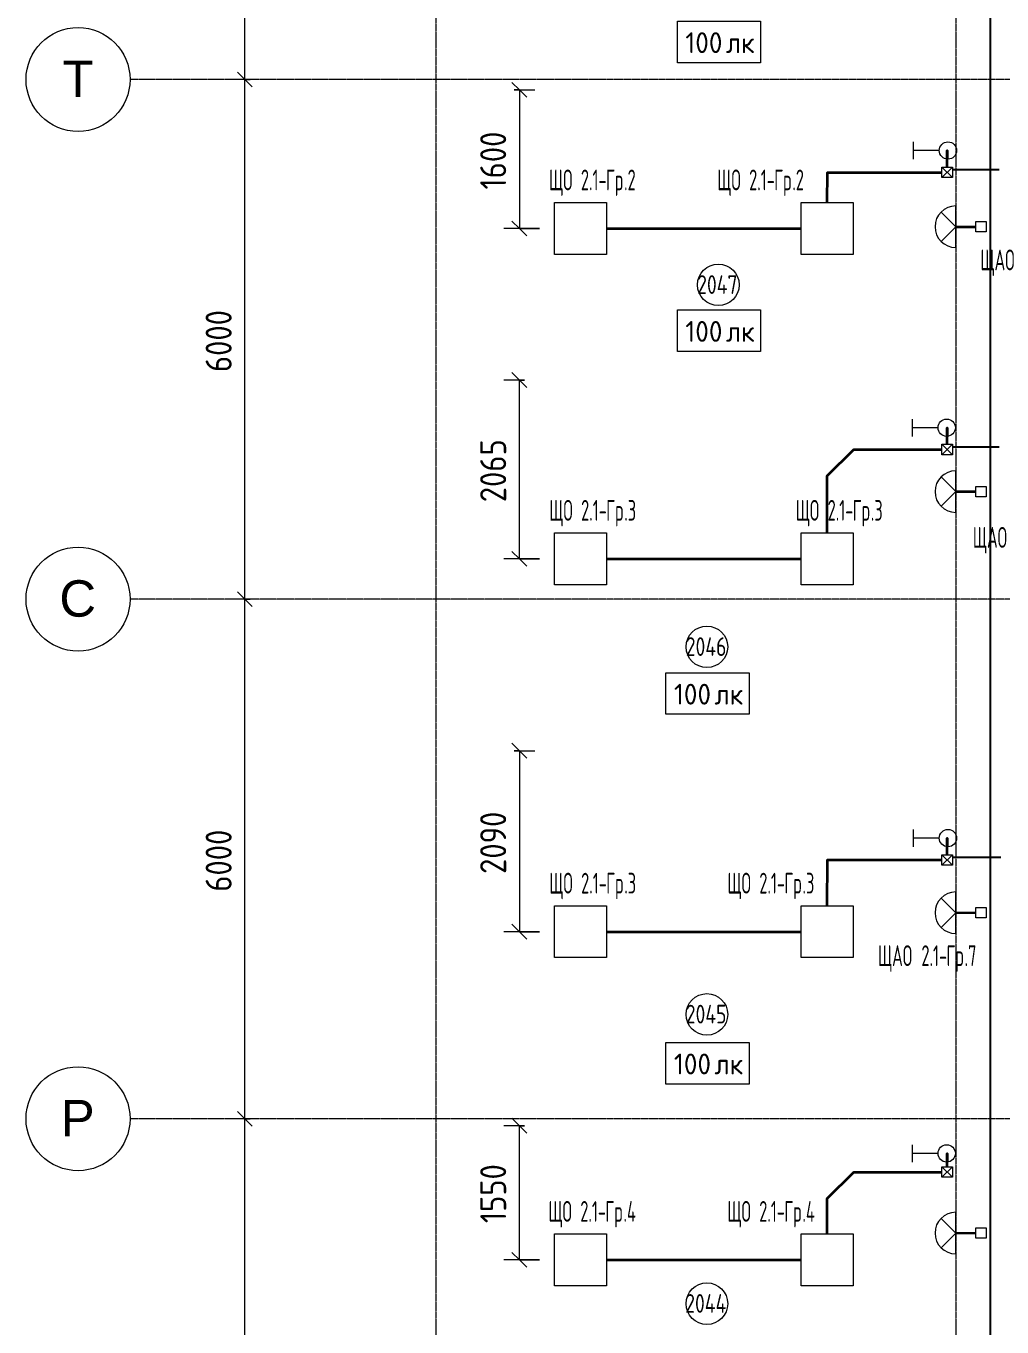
# Model space of a CAD drawing. Header units: millimetres. Extents: x -4730 to 98194, y -4296 to 93388.
# Drawn here: x -4730 to 6533, y 64096 to 79117 of the extents above; entities that cross this region are included whole.
import ezdxf

# ---------------------------------------------------------------- set-up
doc = ezdxf.new("R2010")
doc.units = ezdxf.units.MM
doc.linetypes.add('Линия сетки', pattern=[22.225, 12.7, -3.175, 3.175, -3.175])
for name, color, linetype, lineweight, true_color in [('Кабельные лотки', 5, 'Continuous', 25, 0x0000ff), ('Короба', 7, 'Continuous', 25, 0x008000), ('Типовые аннотации', 5, 'Continuous', 18, 0x0000ff)]:
    doc.layers.add(name, color=color, linetype=linetype, lineweight=lineweight, true_color=true_color)
for name, color, linetype, lineweight in [('Марки помещений', 7, 'Continuous', 9), ('Марки силовых электроприборов', 7, 'Continuous', 9), ('Оси', 7, 'Continuous', 9), ('Провода', 7, 'Continuous', 35), ('Размеры', 7, 'Continuous', 9), ('Размеры-120', 7, 'Continuous', 9)]:
    doc.layers.add(name, color=color, linetype=linetype, lineweight=lineweight)
doc.styles.add('Arial_1', font='arial.ttf', dxfattribs={"height": 420})
doc.styles.add('GOST Common', font='GOST_Common.ttf', dxfattribs={"width": 0.6, "height": 240})
doc.styles.add('GOST Common_2', font='GOST_Common.ttf', dxfattribs={"height": 240})
doc.styles.add('GOST Common_3', font='GOST_Common.ttf', dxfattribs={"width": 0.9, "height": 300})
doc.styles.add('GOST Common_4', font='GOST_Common.ttf', dxfattribs={"width": 0.8, "height": 216})
doc.dimstyles.new('ADSK_Проверочный', dxfattribs={"dimscale": 304.8, "dimtxt": 301.714499, "dimasz": 0.556693, "dimexe": 0.590551, "dimexo": 0.590551, "dimgap": 0.19685, "dimtad": 1, "dimdec": 3, "dimrnd": 0.001, "dimdsep": 46, "dimtxsty": 'GOST Common_3', "dimblk1": 'OBLIQUE', "dimblk2": 'OBLIQUE', "dimsah": 1, "dimcen": 0.09, "dimazin": 0, "dimtfac": 1, "dimtdec": 4, "dimtix": 1, "dimtmove": 0, "dimatfit": 3, "dimfxl": 1, "dimtvp": 1, "dimtolj": 1, "dimtzin": 0, "dimarcsym": 2})

# ---------------------------------------------------------------- blocks, each defined once
blk = doc.blocks.new('Ось сетки - Заголовок сетки - Окружность 5 мм-1145995-2-й этаж')
at = {"layer": 'Оси'}
blk.add_circle((0, 0), 5, dxfattribs=at)
blk = doc.blocks.new('DIMBLOCK38-2-й этаж')
at = {"layer": 'Размеры-120'}
for p, q in [((-2205, 66500), (-2290, 66585)), ((-2145, 66500), (-2385, 66500)), ((-2205, 60500), (-2205, 66500)), ((-2205, 66500), (-2120, 66415)), ((-2205, 66500), (-2145, 66500)), ((-2205, 60500), (-2290, 60585)), ((-2145, 60500), (-2385, 60500)), ((-2205, 60500), (-2120, 60415)), ((-2205, 60500), (-2145, 60500))]:
    blk.add_line(p, q, dxfattribs=at)
at = {"layer": 'Размеры-120', "color": 0, "insert": (-2657, 63122), "char_height": 300, "width": 908.21, "attachment_point": 1, "rotation": 90, "line_spacing_factor": 1.022761, "style": 'GOST Common_3'}
blk.add_mtext('6000', dxfattribs=at)
blk = doc.blocks.new('_Oblique')
at = {"color": 0, "linetype": 'ByBlock', "lineweight": -2}
blk.add_line((-0.5, -0.5), (0.5, 0.5), dxfattribs=at)
blk = doc.blocks.new('DIMBLOCK39-2-й этаж')
at = {"layer": 'Размеры-120'}
for p, q in [((-2205, 72500), (-2290, 72585)), ((-2145, 72500), (-2385, 72500)), ((-2205, 66500), (-2205, 72500)), ((-2205, 72500), (-2120, 72415)), ((-2205, 72500), (-2145, 72500)), ((-2205, 66500), (-2290, 66585)), ((-2145, 66500), (-2385, 66500)), ((-2205, 66500), (-2120, 66415)), ((-2205, 66500), (-2145, 66500))]:
    blk.add_line(p, q, dxfattribs=at)
at = {"layer": 'Размеры-120', "color": 0, "insert": (-2657, 69122), "char_height": 300, "width": 908.21, "attachment_point": 1, "rotation": 90, "line_spacing_factor": 1.022761, "style": 'GOST Common_3'}
blk.add_mtext('6000', dxfattribs=at)
blk = doc.blocks.new('DIMBLOCK40-2-й этаж')
at = {"layer": 'Размеры-120'}
for p, q in [((-2205, 78500), (-2290, 78585)), ((-2145, 78500), (-2385, 78500)), ((-2205, 72500), (-2205, 78500)), ((-2205, 78500), (-2120, 78415)), ((-2205, 78500), (-2145, 78500)), ((-2205, 72500), (-2290, 72585)), ((-2145, 72500), (-2385, 72500)), ((-2205, 72500), (-2120, 72415)), ((-2205, 72500), (-2145, 72500))]:
    blk.add_line(p, q, dxfattribs=at)
at = {"layer": 'Размеры-120', "color": 0, "insert": (-2657, 75122), "char_height": 300, "width": 908.21, "attachment_point": 1, "rotation": 90, "line_spacing_factor": 1.022761, "style": 'GOST Common_3'}
blk.add_mtext('6000', dxfattribs=at)
blk = doc.blocks.new('DIMBLOCK41-2-й этаж')
at = {"layer": 'Размеры-120'}
for p, q in [((-2205, 83500), (-2290, 83585)), ((-2145, 83500), (-2385, 83500)), ((-2205, 78500), (-2205, 83500)), ((-2205, 83500), (-2120, 83415)), ((-2205, 83500), (-2145, 83500)), ((-2205, 78500), (-2290, 78585)), ((-2145, 78500), (-2385, 78500)), ((-2205, 78500), (-2120, 78415)), ((-2205, 78500), (-2145, 78500))]:
    blk.add_line(p, q, dxfattribs=at)
at = {"layer": 'Размеры-120', "color": 0, "insert": (-2657, 80622), "char_height": 300, "width": 908.21, "attachment_point": 1, "rotation": 90, "line_spacing_factor": 1.022761, "style": 'GOST Common_3'}
blk.add_mtext('5000', dxfattribs=at)
blk = doc.blocks.new('DIMBLOCK50-2-й этаж')
at = {"layer": 'Размеры-120'}
for p, q in [((963, 78380), (878, 78465)), ((903, 78380), (1143, 78380)), ((963, 78380), (903, 78380)), ((963, 78380), (963, 76780)), ((963, 78380), (1048, 78295)), ((1195, 76780), (783, 76780)), ((963, 76780), (878, 76865)), ((963, 76780), (1048, 76695)), ((963, 76780), (1195, 76780))]:
    blk.add_line(p, q, dxfattribs=at)
at = {"layer": 'Размеры-120', "color": 0, "insert": (511, 77230), "char_height": 300, "width": 840.71, "attachment_point": 1, "rotation": 90, "line_spacing_factor": 1.022761, "style": 'GOST Common_3'}
blk.add_mtext('1600', dxfattribs=at)
blk = doc.blocks.new('DIMBLOCK51-2-й этаж')
at = {"layer": 'Размеры-120'}
for p, q in [((963, 75030), (878, 75115)), ((1023, 75030), (783, 75030)), ((963, 72965), (963, 75030)), ((963, 75030), (1048, 74945)), ((963, 75030), (1023, 75030)), ((963, 72965), (878, 73050)), ((1195, 72965), (783, 72965)), ((963, 72965), (1048, 72880)), ((963, 72965), (1195, 72965))]:
    blk.add_line(p, q, dxfattribs=at)
at = {"layer": 'Размеры-120', "color": 0, "insert": (511, 73619), "char_height": 300, "width": 908.21, "attachment_point": 1, "rotation": 90, "line_spacing_factor": 1.022761, "style": 'GOST Common_3'}
blk.add_mtext('2065', dxfattribs=at)
blk = doc.blocks.new('DIMBLOCK52-2-й этаж')
at = {"layer": 'Размеры-120'}
for p, q in [((963, 70750), (878, 70835)), ((903, 70750), (1143, 70750)), ((963, 70750), (903, 70750)), ((963, 70750), (963, 68660)), ((963, 70750), (1048, 70665)), ((1195, 68660), (783, 68660)), ((963, 68660), (878, 68745)), ((963, 68660), (1048, 68575)), ((963, 68660), (1195, 68660))]:
    blk.add_line(p, q, dxfattribs=at)
at = {"layer": 'Размеры-120', "color": 0, "insert": (511, 69327), "char_height": 300, "width": 908.21, "attachment_point": 1, "rotation": 90, "line_spacing_factor": 1.022761, "style": 'GOST Common_3'}
blk.add_mtext('2090', dxfattribs=at)
blk = doc.blocks.new('DIMBLOCK53-2-й этаж')
at = {"layer": 'Размеры-120'}
for p, q in [((1023, 66420), (783, 66420)), ((963, 66420), (878, 66505)), ((963, 64870), (963, 66420)), ((963, 66420), (1048, 66335)), ((963, 66420), (1023, 66420)), ((963, 64870), (878, 64955)), ((1195, 64870), (783, 64870)), ((963, 64870), (1048, 64785)), ((963, 64870), (1195, 64870))]:
    blk.add_line(p, q, dxfattribs=at)
at = {"layer": 'Размеры-120', "color": 0, "insert": (511, 65295), "char_height": 300, "width": 840.71, "attachment_point": 1, "rotation": 90, "line_spacing_factor": 1.022761, "style": 'GOST Common_3'}
blk.add_mtext('1550', dxfattribs=at)
blk = doc.blocks.new('ADSK_Марка_Помещение_1_ГОСТ21-501-2011 - Номер-85995-2-й этаж')
at = {"layer": 'Марки помещений'}
blk.add_circle((0, 0), 2, dxfattribs=at)
blk = doc.blocks.new('Морка помещения_освещённость_ - Морка помещения_освещённость_-1484368-2-й этаж')
at = {"layer": 'Марки помещений', "color": 190, "true_color": 0x8000ff}
for p, q in [((-4, 0), (-4, 4)), ((-4, 4), (4, 4)), ((4, 4), (4, 0)), ((4, 0), (-4, 0))]:
    blk.add_line(p, q, dxfattribs=at)

msp = doc.modelspace()

# ---------------------------------------------------------------- linework, layer by layer
at = {"layer": 'Кабельные лотки'}
msp.add_line((6395.0021, 89143.1437), (6395.0021, 43998.1437), dxfattribs=at)
at = {"layer": 'Короба'}
for p, q in [((5960, 77459.3948), (6500, 77459.3948)), ((5960, 74259.3948), (6500, 74259.3948)), ((5960, 69519.3948), (6520, 69519.3948))]:
    msp.add_line(p, q, dxfattribs=at)
at = {"layer": 'Оси', "linetype": 'Линия сетки'}
for p, q in [((0, 93388.3703), (0, -3096.3487)), ((6000, 93388.3703), (6000, -3096.3487)), ((98194.2682, 78500), (-3530.0173, 78500)), ((98194.2682, 72500), (-3530.0173, 72500)), ((98194.2682, 66500), (-3530.0173, 66500))]:
    msp.add_line(p, q, dxfattribs=at)
at = {"layer": 'Провода'}
for p, q in [((1970, 76780), (4215, 76780)), ((6000, 76800.0006), (6230.3545, 76800)), ((6000, 73741.1444), (6230.3545, 73741.1438)), ((1970, 72965), (4215, 72965)), ((6000, 68878.7683), (6230.3545, 68879.7323)), ((1970, 68660), (4215, 68660)), ((6000, 65180.5099), (6230.3545, 65181.474)), ((1970, 64870), (4215, 64870))]:
    msp.add_line(p, q, dxfattribs=at)
at = {"layer": 'Провода', "flags": 128}
for points in [[(5899.9988, 77487.8948), (5899.9952, 77680), (5899.9952, 77580.4392)], [(4516.0483, 77080), (4517.264, 77427.8968), (5840, 77427.8949)], [(5899.9988, 74287.8948), (5899.9952, 74479.589), (5899.9952, 74379.7481)], [(4515.5378, 73265), (4516.7176, 73923.0973), (4822.064, 74227.8964), (5840, 74227.8949)], [(5899.9988, 69547.8948), (5899.9952, 69740), (5899.9952, 69640.4392)], [(4515.8204, 68960), (4517.264, 69487.8968), (5840, 69487.8949)], [(5899.9987, 65943.5766), (5899.9952, 66100), (5899.9952, 66000.1591)], [(4515.6701, 65170), (4516.5832, 65578.7794), (4822.064, 65883.5782), (5840, 65883.5767)]]:
    msp.add_lwpolyline(points, dxfattribs=at)
at = {"layer": 'Типовые аннотации'}
for p, q in [((5509.3567, 77780), (5509.3567, 77580)), ((5809.3567, 77680), (5509.3567, 77680)), ((1370, 77080), (1970, 77080)), ((1370, 76480), (1370, 77080)), ((1970, 77080), (1970, 76480)), ((4215, 77080), (4815, 77080)), ((4215, 76480), (4215, 77080)), ((4815, 77080), (4815, 76480)), ((1970, 76480), (1370, 76480)), ((4815, 76480), (4215, 76480)), ((5494.3567, 74579.589), (5494.3567, 74379.589)), ((5794.3567, 74479.589), (5494.3567, 74479.589)), ((1370, 73265), (1970, 73265)), ((1370, 72665), (1370, 73265)), ((1970, 73265), (1970, 72665)), ((4215, 73265), (4815, 73265)), ((4215, 72665), (4215, 73265)), ((4815, 73265), (4815, 72665)), ((1970, 72665), (1370, 72665)), ((4815, 72665), (4215, 72665)), ((5509.3567, 69840), (5509.3567, 69640)), ((5809.3567, 69740), (5509.3567, 69740)), ((1370, 68960), (1970, 68960)), ((1370, 68360), (1370, 68960)), ((1970, 68960), (1970, 68360)), ((4215, 68960), (4815, 68960)), ((4215, 68360), (4215, 68960)), ((4815, 68960), (4815, 68360)), ((1970, 68360), (1370, 68360)), ((4815, 68360), (4215, 68360)), ((5494.3567, 66200), (5494.3567, 66000)), ((5794.3567, 66100), (5494.3567, 66100)), ((1370, 65170), (1970, 65170)), ((1370, 64570), (1370, 65170)), ((1970, 65170), (1970, 64570)), ((4215, 65170), (4815, 65170)), ((4215, 64570), (4215, 65170)), ((4815, 65170), (4815, 64570)), ((1970, 64570), (1370, 64570)), ((4815, 64570), (4215, 64570))]:
    msp.add_line(p, q, dxfattribs=at)
at = {"layer": 'Типовые аннотации', "color": 7}
for p, q in [((5840, 77487.8948), (5960, 77487.8948)), ((5840, 77367.8948), (5840, 77487.8948)), ((5840, 77487.8948), (5960, 77367.8948)), ((5840, 77367.8948), (5960, 77487.8948)), ((5960, 77367.8948), (5840, 77367.8948)), ((5960, 77487.8948), (5960, 77367.8948)), ((5840, 74287.8948), (5960, 74287.8948)), ((5840, 74167.8948), (5840, 74287.8948)), ((5840, 74287.8948), (5960, 74167.8948)), ((5840, 74167.8948), (5960, 74287.8948)), ((5960, 74287.8948), (5960, 74167.8948)), ((5960, 74167.8948), (5840, 74167.8948)), ((5840, 69547.8948), (5960, 69547.8948)), ((5840, 69427.8948), (5840, 69547.8948)), ((5840, 69547.8948), (5960, 69427.8948)), ((5840, 69427.8948), (5960, 69547.8948)), ((5960, 69427.8948), (5840, 69427.8948)), ((5960, 69547.8948), (5960, 69427.8948)), ((5840, 65943.5766), (5960, 65943.5766)), ((5840, 65823.5766), (5840, 65943.5766)), ((5840, 65943.5766), (5960, 65823.5766)), ((5840, 65823.5766), (5960, 65943.5766)), ((5960, 65823.5766), (5840, 65823.5766)), ((5960, 65943.5766), (5960, 65823.5766))]:
    msp.add_line(p, q, dxfattribs=at)
at = {"layer": 'Типовые аннотации', "color": 1, "true_color": 0xff0000}
for p, q in [((6000, 76800), (5830.2944, 76969.7056)), ((6000, 76560), (6000, 77040)), ((6000, 76800), (5830.2944, 76630.2944)), ((6230.3545, 76860), (6350.3545, 76860)), ((6230.3545, 76740), (6230.3545, 76860)), ((6350.3545, 76860), (6350.3545, 76740)), ((6350.3545, 76740), (6230.3545, 76740)), ((6000, 73741.1438), (5830.2944, 73910.8494)), ((6000, 73501.1438), (6000, 73981.1438)), ((6230.3545, 73801.1438), (6350.3545, 73801.1438)), ((6230.3545, 73681.1438), (6230.3545, 73801.1438)), ((6350.3545, 73801.1438), (6350.3545, 73681.1438)), ((6000, 73741.1438), (5830.2944, 73571.4382)), ((6350.3545, 73681.1438), (6230.3545, 73681.1438)), ((6000, 68638.2583), (6000, 69118.2583)), ((6000, 68878.2583), (5830.2944, 69047.964)), ((6000, 68878.2583), (5830.2944, 68708.5527)), ((6230.3545, 68940), (6350.3545, 68940)), ((6230.3545, 68820), (6230.3545, 68940)), ((6350.3545, 68820), (6230.3545, 68820)), ((6350.3545, 68940), (6350.3545, 68820)), ((6000, 65180), (5830.2944, 65349.7056)), ((6000, 64940), (6000, 65420)), ((6230.3545, 65241.7417), (6350.3545, 65241.7417)), ((6230.3545, 65121.7417), (6230.3545, 65241.7417)), ((6350.3545, 65241.7417), (6350.3545, 65121.7417)), ((6000, 65180), (5830.2944, 65010.2944)), ((6350.3545, 65121.7417), (6230.3545, 65121.7417))]:
    msp.add_line(p, q, dxfattribs=at)
at = {"layer": 'Типовые аннотации'}
for centre in [(5909.3567, 77680), (5894.3567, 74479.589), (5909.3567, 69740), (5894.3567, 66100)]:
    msp.add_circle(centre, 100, dxfattribs=at)
at = {"layer": 'Типовые аннотации', "color": 1, "true_color": 0xff0000}
for centre in [(6000, 76800), (6000, 73741.1438), (6000, 68878.2583), (6000, 65180)]:
    msp.add_arc(centre, 240, 90, 270, dxfattribs=at)

# ---------------------------------------------------------------- block references
at = {"layer": 'Марки помещений', "color": 190, "true_color": 0x8000ff, "xscale": 120, "yscale": 120, "zscale": 120}
for p in [(3266.395, 78693.7377), (3266.395, 75359.3312), (3134.6613, 71170.6779), (3134.6613, 66900.676)]:
    msp.add_blockref('Морка помещения_освещённость_ - Морка помещения_освещённость_-1484368-2-й этаж', p, dxfattribs=at)
at = {"layer": 'Марки помещений', "xscale": 120, "yscale": 120, "zscale": 120}
for p in [(3259.031, 76129.1212), (3127.2973, 71948.9315), (3127.2973, 67704.9981), (3127.2973, 64364.6838)]:
    msp.add_blockref('ADSK_Марка_Помещение_1_ГОСТ21-501-2011 - Номер-85995-2-й этаж', p, dxfattribs=at)
at = {"layer": 'Оси', "xscale": 120, "yscale": 120, "zscale": 120, "rotation": 90}
for p in [(-4130.0173, 78500), (-4130.0173, 72500), (-4130.0173, 66500)]:
    msp.add_blockref('Ось сетки - Заголовок сетки - Окружность 5 мм-1145995-2-й этаж', p, dxfattribs=at)

# ---------------------------------------------------------------- texts
at = {"layer": 'Марки помещений', "color": 190, "true_color": 0x8000ff, "char_height": 240, "attachment_point": 1, "style": 'GOST Common_2'}
for s, insert, width in [('100', (2878.5112, 79045.4496), 567.59475), ('лк', (3346.8237, 79045.4496), 413.67075), ('100', (2878.5112, 75711.0431), 567.59475), ('лк', (3346.8237, 75711.0431), 413.67075), ('100', (2746.7775, 71522.3898), 567.59475), ('лк', (3215.09, 71522.3898), 413.67075), ('100', (2746.7775, 67252.3879), 567.59475), ('лк', (3215.09, 67252.3879), 413.67075)]:
    msp.add_mtext(s, dxfattribs=dict(at, insert=insert, width=width))
at = {"layer": 'Марки помещений', "char_height": 216, "attachment_point": 1, "style": 'GOST Common_4'}
for s, insert, width in [('2047', (3015.355, 76239.9084), 600.3036), ('2046', (2883.6213, 72059.7187), 600.3036), ('2045', (2883.6213, 67815.7853), 600.3036), ('2044', (2877.3813, 64475.471), 615.696)]:
    msp.add_mtext(s, dxfattribs=dict(at, insert=insert, width=width))
at = {"layer": 'Марки силовых электроприборов', "char_height": 240, "attachment_point": 1, "style": 'GOST Common'}
for s, insert, width in [('ЩО', (1304.6053, 77460.1824), 340.55685), (' 2.1-', (1585.5928, 77460.1824), 455.99985), ('Гр', (1961.8303, 77460.1824), 253.9746), ('.2', (2171.3803, 77460.1824), 178.93665), ('ЩО', (3246.1928, 77460.1824), 340.55685), (' 2.1-', (3527.1803, 77460.1824), 455.99985), ('Гр', (3903.4178, 77460.1824), 253.9746), ('.2', (4112.9678, 77460.1824), 178.93665), ('ЩАО', (6283.0149, 76536.3685), 502.17705), ('ЩО', (1307.1253, 73645.1824), 340.55685), (' 2.1-', (1588.1128, 73645.1824), 455.99985), ('Гр', (1964.3503, 73645.1824), 253.9746), ('.3', (2173.9003, 73645.1824), 173.1645), ('ЩО', (4152.1253, 73645.1824), 340.55685), (' 2.1-', (4433.1128, 73645.1824), 455.99985), ('Гр', (4809.3503, 73645.1824), 253.9746), ('.3', (5018.9003, 73645.1824), 173.1645), ('ЩАО', (6195.6053, 73332.4479), 502.17705), ('ЩО', (1307.1253, 69340.1824), 340.55685), (' 2.1-', (1588.1128, 69340.1824), 455.99985), ('Гр', (1964.3503, 69340.1824), 253.9746), ('.3', (2173.9003, 69340.1824), 173.1645), ('ЩО', (3363.6083, 69340.1824), 340.55685), (' 2.1-', (3644.5958, 69340.1824), 455.99985), ('Гр', (4020.8333, 69340.1824), 253.9746), ('.3', (4230.3833, 69340.1824), 173.1645), ('ЩАО', (5100.8671, 68503.0258), 502.17705), (' 2.1-', (5515.2046, 68503.0258), 455.99985), ('Гр', (5891.4421, 68503.0258), 253.9746), ('.7', (6100.9921, 68503.0258), 178.93665), ('ЩО', (1297.7653, 65550.1824), 340.55685), (' 2.1-', (1578.7528, 65550.1824), 455.99985), ('Гр', (1954.9903, 65550.1824), 253.9746), ('.4', (2164.5403, 65550.1824), 196.2531), ('ЩО', (3362.7139, 65550.1824), 340.55685), (' 2.1-', (3643.7014, 65550.1824), 455.99985), ('Гр', (4019.9389, 65550.1824), 253.9746), ('.4', (4229.4889, 65550.1824), 196.2531)]:
    msp.add_mtext(s, dxfattribs=dict(at, insert=insert, width=width))
at = {"layer": 'Оси', "char_height": 420, "attachment_point": 1, "style": 'Arial_1'}
for s, insert, width in [('\\fArial|b0|i0|c204|p34|;Т', (-4309.9219, 78717.441), 432.91125), ('\\fArial|b0|i0|c204|p34|;С', (-4345.3219, 72717.441), 519.4935), ('\\fArial|b0|i0|c204|p34|;Р', (-4329.1219, 66717.441), 481.0125)]:
    msp.add_mtext(s, dxfattribs=dict(at, insert=insert, width=width))

# ---------------------------------------------------------------- dimensions: what is measured, and where the dimension line sits
at = {"layer": 'Размеры'}
for base, p1, p2, override, picture, middle in [((-2204.7307, 83500), (-2324.7126, 78500), (-2324.7126, 83500), {"dimpost": '<>', "dimfxl": 5000}, 'DIMBLOCK41-2-й этаж', (-2414.7307, 81000)), ((-2204.7307, 78500), (-2324.7126, 72500), (-2324.7126, 78500), {"dimpost": '<>', "dimfxl": 6000}, 'DIMBLOCK40-2-й этаж', (-2414.7307, 75500)), ((962.9226, 76780), (1082.9045, 78380), (1374.764, 76780), {"dimpost": '<>', "dimfxl": 1626.40154}, 'DIMBLOCK50-2-й этаж', (752.9226, 77580)), ((962.9226, 75030), (1374.764, 72965), (842.9407, 75030), {"dimpost": '<>', "dimfxl": 2132.383873}, 'DIMBLOCK51-2-й этаж', (752.9226, 73997.5)), ((-2204.7307, 72500), (-2324.7126, 66500), (-2324.7126, 72500), {"dimpost": '<>', "dimfxl": 6000}, 'DIMBLOCK39-2-й этаж', (-2414.7307, 69500)), ((962.9226, 68660), (1082.9045, 70750), (1374.764, 68660), {"dimpost": '<>', "dimfxl": 2110.280069}, 'DIMBLOCK52-2-й этаж', (752.9226, 69705)), ((-2204.7307, 66500), (-2324.7126, 60500), (-2324.7126, 66500), {"dimpost": '<>', "dimfxl": 6000}, 'DIMBLOCK38-2-й этаж', (-2414.7307, 63500)), ((962.9226, 66420), (1374.764, 64870), (842.9407, 66420), {"dimpost": '<>', "dimfxl": 1638.699478}, 'DIMBLOCK53-2-й этаж', (752.9226, 65645))]:
    dim = msp.add_linear_dim(base=base, p1=p1, p2=p2, angle=90, dimstyle='ADSK_Проверочный', override=override, dxfattribs=at)
    dim.commit()
    dim.dimension.update_dxf_attribs({"geometry": picture, "text_midpoint": middle})

doc.saveas('drawing.dxf')
